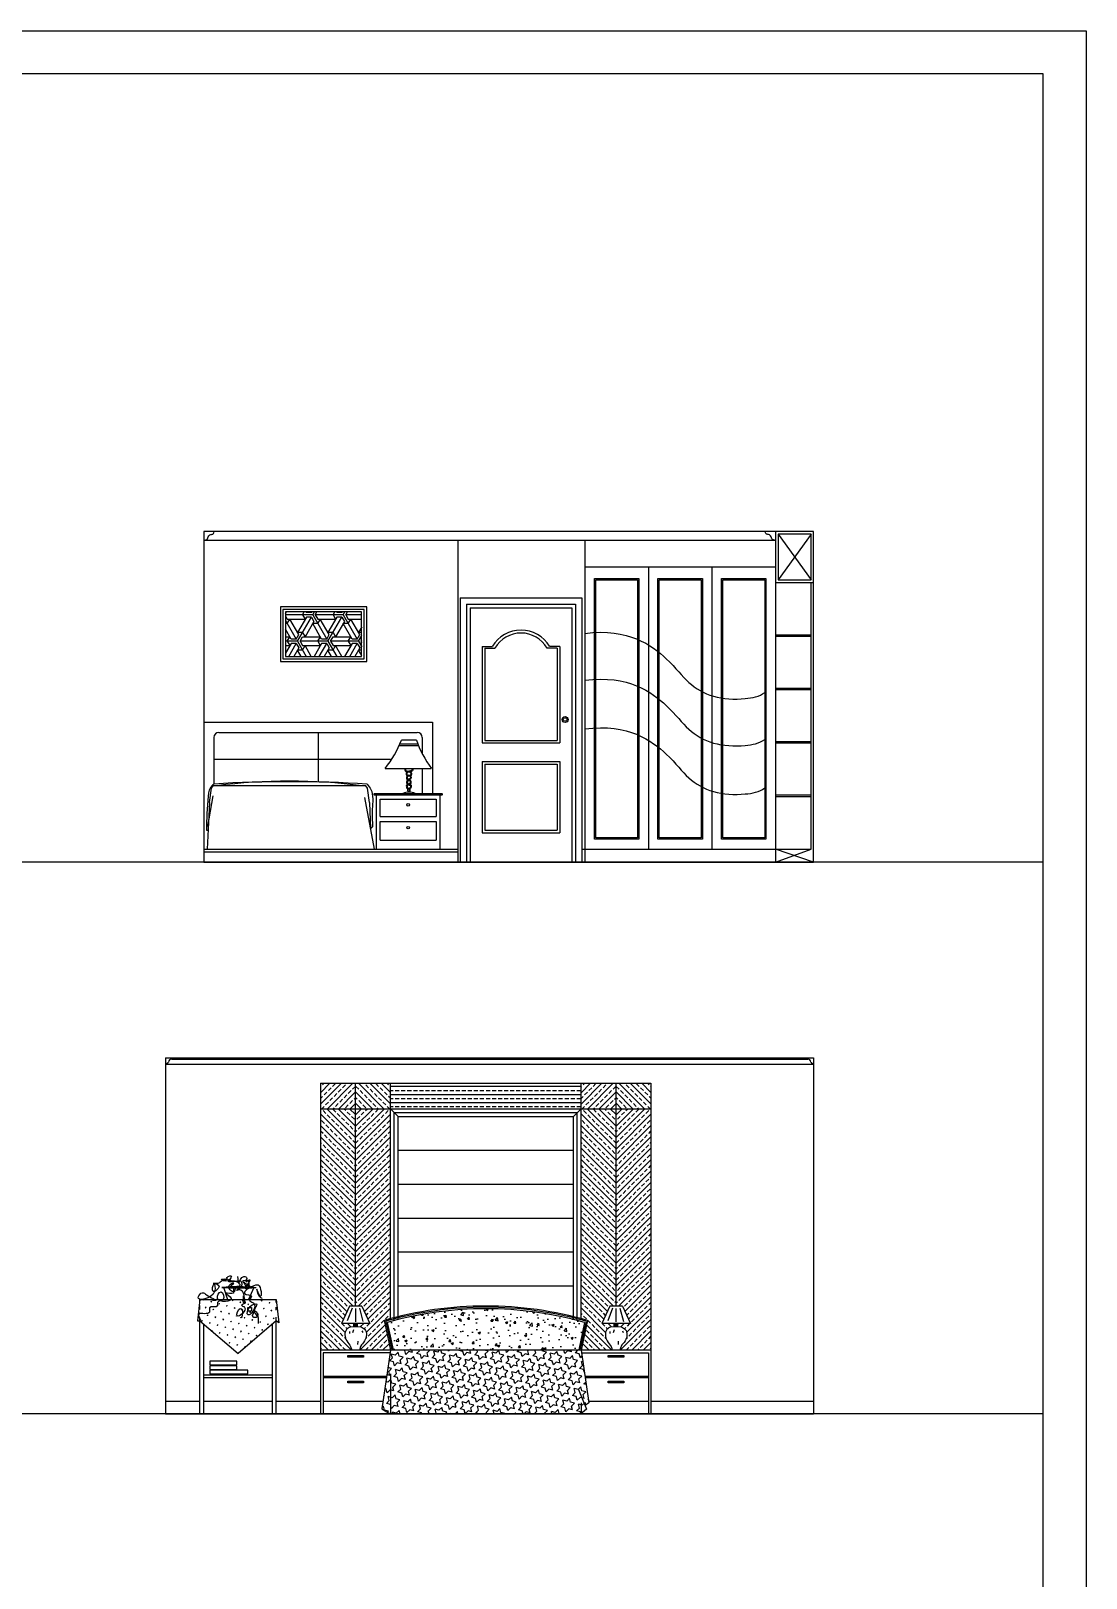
# Model space of a CAD drawing. Header units: inches. Extents: x 8.9 to 51.4, y 11.8 to 36.6.
# Drawn here: x 43.11 to 51.42, y 24.45 to 36.63 of the extents above; entities that cross this region are included whole.
import ezdxf

# ---------------------------------------------------------------- set-up
doc = ezdxf.new("R2010")
doc.units = ezdxf.units.IN
doc.header["$MEASUREMENT"] = 0
for name, color, linetype in [('02', 2, 'Continuous'), ('1', 1, 'Continuous'), ('4', 4, 'Continuous'), ('8', 8, 'Continuous'), ('kadrbm', 4, 'Continuous')]:
    doc.layers.add(name, color=color, linetype=linetype)
pattern_1 = [(135, (46.58017, -31.81134), (0.04490128, 0.04490128), []), (135, (46.53527, -31.81134), (0.04490128, 0.04490128), [0.03175, -0.015875])]
pattern_2 = [(45, (44.75873, -31.81134), (-0.04490128, 0.04490128), []), (45, (44.80363, -31.81134), (-0.04490128, 0.04490128), [0.03175, -0.015875])]
pattern_3 = [(135, (48.63017, -31.81134), (0.04490128, 0.04490128), []), (135, (48.58527, -31.81134), (0.04490128, 0.04490128), [0.03175, -0.015875])]
pattern_4 = [(45, (46.80873, -31.81134), (-0.04490128, 0.04490128), []), (45, (46.85363, -31.81134), (-0.04490128, 0.04490128), [0.03175, -0.015875])]

# ---------------------------------------------------------------- blocks, each defined once
blk = doc.blocks.new('kadrbm')
at = {"layer": 'kadrbm', "color": 4}
blk.add_lwpolyline([(0, 0), (0, 24.797), (21, 24.797), (21, 0), (0, 0)], close=True, dxfattribs=at)
blk.add_lwpolyline([(20.663, 0.326), (20.663, 24.46), (0.337, 24.46), (0.337, 0.326), (20.663, 0.326)], dxfattribs=at)

msp = doc.modelspace()

# ---------------------------------------------------------------- hatches: boundary and pattern name
at = {"layer": '1'}
h = msp.add_hatch(dxfattribs=at)
h.set_pattern_fill('SWAMP', color=256, scale=0.0025, angle=45, style=0)
h.set_pattern_definition([(45, (42.3783, 2.151787), (-0.01643493, 0.06133621), [0.0079375, -0.0555625]), (135, (42.381108, 2.154593), (-0.06133621, 0.01643493), [0.00396875, -0.1060165]), (135, (42.38181, 2.155295), (-0.06133621, 0.01643493), [0.003175, -0.10681025]), (135, (42.380406, 2.15389), (-0.06133621, 0.01643493), [0.003175, -0.10681025]), (105, (42.38251, 2.155996), (-0.06133618, 0.01643504), [0.00254, -0.06096]), (165, (42.379705, 2.15319), (-0.04490125, -0.04490117), [0.00254, -0.06096])])
h.paths.add_polyline_path([(44.444, 26.647), (44.426, 26.478), (44.444, 26.478), (44.744, 26.22), (45.044, 26.478), (45.066, 26.463), (45.044, 26.647)])
at = {"layer": '8'}
h = msp.add_hatch(dxfattribs=at)
h.set_pattern_fill('ESCHER', color=256, scale=0.2, style=0, double=1)
h.set_pattern_definition([(60, (56.01158, 38.47629), (-0.24, -5e-11), [0.22, -0.02]), (180, (56.01158, 38.47629), (0.12, -0.207846), [0.22, -0.02]), (300, (56.01158, 38.47629), (0.24, -5e-11), [0.22, -0.02]), (60, (56.03158, 38.47629), (-0.24, -5e-11), [0.04, -0.2]), (300, (56.03158, 38.47629), (0.24, -5e-11), [0.04, -0.2]), (60, (56.00158, 38.4936), (-0.24, -5e-11), [0.04, -0.2]), (180, (56.00158, 38.4936), (0.12, -0.207846), [0.04, -0.2]), (300, (56.00158, 38.45897), (0.24, -5e-11), [0.04, -0.2]), (180, (56.00158, 38.45897), (0.12, -0.207846), [0.04, -0.2]), (60, (55.93158, 38.47629), (-0.24, -5e-11), [0.04, -0.2]), (300, (55.93158, 38.47629), (0.24, -5e-11), [0.04, -0.2]), (60, (56.05158, 38.407), (-0.24, -5e-11), [0.04, -0.2]), (180, (56.05158, 38.407), (0.12, -0.207846), [0.04, -0.2]), (300, (56.05158, 38.54557), (0.24, -5e-11), [0.04, -0.2]), (180, (56.05158, 38.54557), (0.12, -0.207846), [0.04, -0.2]), (0, (56.05158, 38.51093), (-0.12, 0.207846), [0.14, -0.1]), (0, (56.05158, 38.44165), (-0.12, 0.207846), [0.14, -0.1]), (120, (56.02158, 38.52825), (-0.24, 5e-11), [0.14, -0.1]), (120, (55.96158, 38.4936), (-0.24, 5e-11), [0.14, -0.1]), (240, (55.96158, 38.45897), (0.12, -0.207846), [0.14, -0.1]), (240, (56.02158, 38.42433), (0.12, -0.207846), [0.14, -0.1])])
h.paths.add_polyline_path([(45.717, 31.706), (45.717, 32.056), (45.117, 32.056), (45.117, 31.706)])
h = msp.add_hatch(dxfattribs=at)
h.set_pattern_fill('ANSI33', color=256, scale=0.01, style=0)
h.set_pattern_definition(pattern_2)
h.paths.add_polyline_path([(45.394, 28.147), (45.669, 28.147), (45.669, 28.347), (45.394, 28.347)])
h = msp.add_hatch(dxfattribs=at)
h.set_pattern_fill('ANSI33', color=256, scale=0.01, style=0)
h.set_pattern_definition(pattern_1)
h.paths.add_polyline_path([(45.944, 28.147), (45.669, 28.147), (45.669, 28.347), (45.944, 28.347)])
h = msp.add_hatch(dxfattribs=at)
h.set_pattern_fill('ANSI33', color=256, scale=0.01, angle=315, style=0)
h.set_pattern_definition([(0, (44.75873, -31.81134), (2e-17, 0.0635), []), (0, (44.79048, -31.84309), (2e-17, 0.0635), [0.03175, -0.015875])])
h.paths.add_polyline_path([(45.944, 28.347), (45.944, 28.147), (47.444, 28.147), (47.444, 28.347)])
h = msp.add_hatch(dxfattribs=at)
h.set_pattern_fill('ANSI33', color=256, scale=0.01, style=0)
h.set_pattern_definition(pattern_4)
h.paths.add_polyline_path([(47.444, 28.147), (47.719, 28.147), (47.719, 28.347), (47.444, 28.347)])
h = msp.add_hatch(dxfattribs=at)
h.set_pattern_fill('ANSI33', color=256, scale=0.01, style=0)
h.set_pattern_definition(pattern_3)
h.paths.add_polyline_path([(47.994, 28.147), (47.719, 28.147), (47.719, 28.347), (47.994, 28.347)])
h = msp.add_hatch(dxfattribs=at)
h.set_pattern_fill('ANSI33', color=256, scale=0.01, style=0)
h.set_pattern_definition(pattern_1)
h.paths.add_polyline_path([(45.669, 27.394), (45.394, 27.394), (45.394, 28.01), (45.669, 28.01)])
h.paths.add_polyline_path([(45.669, 28.147), (45.669, 28.01), (45.394, 28.01), (45.394, 28.147)])
edge = h.paths.add_edge_path()
edge.add_line((45.394, 27.394), (45.669, 27.394))
edge.add_line((45.669, 27.394), (45.669, 26.593))
edge.add_line((45.669, 26.593), (45.62, 26.593))
edge.add_line((45.62, 26.593), (45.557, 26.457))
edge.add_line((45.557, 26.457), (45.655, 26.457))
edge.add_line((45.655, 26.457), (45.655, 26.43))
edge.add_line((45.655, 26.43), (45.627, 26.43))
edge.add_spline(control_points=[(45.627, 26.43), (45.616, 26.424), (45.602, 26.417), (45.594, 26.406), (45.593, 26.403)], knot_values=[0, 0, 0, 0, 35.519472, 43.25589, 43.25589, 43.25589, 43.25589], degree=3, periodic=0)
edge.add_line((45.593, 26.403), (45.394, 26.403))
edge.add_line((45.394, 26.403), (45.394, 26.487))
edge.add_line((45.394, 26.487), (45.394, 27.394))
edge = h.paths.add_edge_path()
edge.add_spline(control_points=[(45.593, 26.403), (45.58, 26.381), (45.588, 26.322), (45.63, 26.286), (45.636, 26.257), (45.638, 26.247)], knot_values=[43.25589, 43.25589, 43.25589, 43.25589, 124.579812, 178.019564, 208.716769, 208.716769, 208.716769, 208.716769], degree=3, periodic=0)
edge.add_line((45.638, 26.247), (45.394, 26.247))
edge.add_line((45.394, 26.247), (45.394, 26.403))
edge.add_line((45.394, 26.403), (45.593, 26.403))
h = msp.add_hatch(dxfattribs=at)
h.set_pattern_fill('ANSI33', color=256, scale=0.01, style=0)
h.set_pattern_definition(pattern_2)
h.paths.add_polyline_path([(45.944, 28.147), (45.669, 28.147), (45.669, 27.394), (45.944, 27.394)])
edge = h.paths.add_edge_path()
edge.add_line((45.669, 26.593), (45.719, 26.593))
edge.add_line((45.719, 26.593), (45.782, 26.457))
edge.add_line((45.782, 26.457), (45.684, 26.457))
edge.add_line((45.684, 26.457), (45.684, 26.43))
edge.add_line((45.684, 26.43), (45.712, 26.43))
edge.add_spline(control_points=[(45.712, 26.43), (45.723, 26.424), (45.762, 26.404), (45.753, 26.324), (45.708, 26.286), (45.703, 26.257), (45.701, 26.247)], knot_values=[0, 0, 0, 0, 35.519472, 124.579812, 178.019564, 208.716769, 208.716769, 208.716769, 208.716769], degree=3, periodic=0)
edge.add_line((45.701, 26.247), (45.944, 26.247))
edge.add_line((45.944, 26.247), (45.894, 26.482))
edge.add_arc((46.694, 23.691), 2.903, 104.9728, 106.0031, ccw=False)
edge.add_line((45.944, 26.496), (45.944, 27.394))
edge.add_line((45.944, 27.394), (45.669, 27.394))
edge.add_line((45.669, 27.394), (45.669, 26.593))
h = msp.add_hatch(dxfattribs=at)
h.set_pattern_fill('ANSI33', color=256, scale=0.01, style=0)
h.set_pattern_definition(pattern_3)
h.paths.add_polyline_path([(47.444, 28.147), (47.719, 28.147), (47.719, 27.394), (47.444, 27.394)])
edge = h.paths.add_edge_path()
edge.add_line((47.719, 26.593), (47.67, 26.593))
edge.add_line((47.67, 26.593), (47.607, 26.457))
edge.add_line((47.607, 26.457), (47.705, 26.457))
edge.add_line((47.705, 26.457), (47.705, 26.43))
edge.add_line((47.705, 26.43), (47.677, 26.43))
edge.add_spline(control_points=[(47.677, 26.43), (47.666, 26.424), (47.627, 26.404), (47.636, 26.324), (47.68, 26.286), (47.686, 26.257), (47.688, 26.247)], knot_values=[0, 0, 0, 0, 35.519472, 124.579812, 178.019564, 208.716769, 208.716769, 208.716769, 208.716769], degree=3, periodic=0)
edge.add_line((47.688, 26.247), (47.444, 26.247))
edge.add_line((47.444, 26.247), (47.495, 26.482))
edge.add_arc((46.694, 23.691), 2.903, 433.9969, 435.0272)
edge.add_line((47.444, 26.496), (47.444, 27.394))
edge.add_line((47.444, 27.394), (47.719, 27.394))
edge.add_line((47.719, 27.394), (47.719, 26.593))
h = msp.add_hatch(dxfattribs=at)
h.set_pattern_fill('ANSI33', color=256, scale=0.01, style=0)
h.set_pattern_definition(pattern_4)
h.paths.add_polyline_path([(47.719, 27.394), (47.994, 27.394), (47.994, 28.01), (47.719, 28.01)])
h.paths.add_polyline_path([(47.719, 28.147), (47.719, 28.01), (47.994, 28.01), (47.994, 28.147)])
edge = h.paths.add_edge_path()
edge.add_line((47.994, 27.394), (47.719, 27.394))
edge.add_line((47.719, 27.394), (47.719, 26.593))
edge.add_line((47.719, 26.593), (47.769, 26.593))
edge.add_line((47.769, 26.593), (47.832, 26.457))
edge.add_line((47.832, 26.457), (47.734, 26.457))
edge.add_line((47.734, 26.457), (47.734, 26.43))
edge.add_line((47.734, 26.43), (47.762, 26.43))
edge.add_spline(control_points=[(47.762, 26.43), (47.773, 26.424), (47.787, 26.417), (47.795, 26.406), (47.796, 26.403)], knot_values=[0, 0, 0, 0, 35.519472, 43.25589, 43.25589, 43.25589, 43.25589], degree=3, periodic=0)
edge.add_line((47.796, 26.403), (47.994, 26.403))
edge.add_line((47.994, 26.403), (47.994, 26.487))
edge.add_line((47.994, 26.487), (47.994, 27.394))
edge = h.paths.add_edge_path()
edge.add_spline(control_points=[(47.796, 26.403), (47.809, 26.381), (47.801, 26.322), (47.758, 26.286), (47.753, 26.257), (47.751, 26.247)], knot_values=[43.25589, 43.25589, 43.25589, 43.25589, 124.579812, 178.019564, 208.716769, 208.716769, 208.716769, 208.716769], degree=3, periodic=0)
edge.add_line((47.751, 26.247), (47.994, 26.247))
edge.add_line((47.994, 26.247), (47.994, 26.403))
edge.add_line((47.994, 26.403), (47.796, 26.403))
h = msp.add_hatch(dxfattribs=at)
h.set_pattern_fill('AR-CONC', color=256, scale=0.001, style=0)
h.set_pattern_definition([(50, (44.75873, -31.81134), (0.18218467, -0.0159391), [0.01905, -0.20955]), (355, (44.75873, -31.81134), (-0.0352428, 0.19105664), [0.01524, -0.16764]), (100.451, (44.77391, -31.81267), (0.1469425, 0.1751167), [0.01619, -0.17809]), (46.1842, (44.75873, -31.76054), (0.271079, -0.0420423), [0.028575, -0.314325]), (96.6356, (44.78132, -31.76404), (0.2374042, 0.2474256), [0.024285, -0.267135]), (351.184, (44.75873, -31.76054), (0.2374046, 0.2474251), [0.02286, -0.25146]), (21, (44.78413, -31.77324), (0.15161488, -0.1022655), [0.01905, -0.20955]), (326, (44.78413, -31.77324), (0.061802, 0.18418797), [0.01524, -0.16764]), (71.4514, (44.79676, -31.78176), (0.2134165, 0.08192286), [0.01619, -0.17809]), (37.5, (44.75873, -31.81134), (0.0030886, 0.08455504), [0, -0.165608, 0, -0.17018, 0, -0.168275]), (7.5, (44.75873, -31.81134), (0.06681966, 0.10018057), [0, -0.097028, 0, -0.161798, 0, -0.064135]), (327.5, (44.702085, -31.81134), (0.135590595, -0.005728744), [0, -0.0635, 0, -0.19812, 0, -0.26289]), (317.5, (44.67669, -31.81134), (0.14812918, 0.0254265), [0, -0.08255, 0, -0.131572, 0, -0.18669])])
h.paths.add_polyline_path([(47.444, 26.247), (47.495, 26.482, 0.007166), (47.414, 26.503), (47.414, 26.493, 0.002698), (47.384, 26.5), (47.384, 26.489, 0.12964), (45.918, 26.466), (45.931, 26.403), (45.911, 26.403), (45.944, 26.247)])
h = msp.add_hatch(dxfattribs=at)
h.set_pattern_fill('STARS', color=256, scale=0.01, angle=45, style=0)
h.set_pattern_definition([(45, (42.3783, 2.151787), (-0.03888564, 0.03888564), [0.03175, -0.03175]), (105, (42.3783, 2.151787), (-0.05311877, -0.01423313), [0.03175, -0.03175]), (165, (42.370084, 2.182455), (-0.01423313, -0.05311877), [0.03175, -0.03175])])
h.paths.add_polyline_path([(45.944, 26.247), (45.875, 25.786), (45.938, 25.747), (47.443, 25.747), (47.486, 25.784), (47.475, 25.812), (47.504, 25.834), (47.444, 26.247)])

# ---------------------------------------------------------------- linework, layer by layer
at = {"layer": '02'}
for p, q in [((44.474, 32.688), (44.474, 30.088)), ((49.274, 32.688), (44.474, 32.688)), ((48.994, 32.667), (48.994, 32.308)), ((49.254, 32.668), (48.995, 32.308)), ((49.254, 32.668), (48.995, 32.668)), ((48.995, 32.667), (49.254, 32.308)), ((49.254, 32.308), (49.254, 32.667)), ((49.274, 30.088), (49.274, 32.688)), ((48.974, 32.288), (49.274, 32.288)), ((48.995, 32.308), (49.254, 32.308)), ((49.254, 30.188), (49.254, 32.288)), ((46.666, 31.785), (46.746, 31.785)), ((47.276, 31.785), (47.196, 31.785)), ((49.254, 31.874), (48.974, 31.874)), ((49.254, 31.862), (48.974, 31.862)), ((46.686, 31.771), (46.766, 31.771)), ((47.256, 31.771), (47.176, 31.771)), ((49.254, 31.454), (48.974, 31.454)), ((49.254, 31.442), (48.974, 31.442)), ((45.374, 31.108), (45.374, 30.719)), ((46.148, 31.047), (46.03, 31.047)), ((46.164, 31.003), (46.012, 31.003)), ((46.159, 31.016), (46.018, 31.016)), ((49.254, 31.034), (48.974, 31.034)), ((49.254, 31.022), (48.974, 31.022)), ((44.554, 30.897), (45.944, 30.897)), ((45.902, 30.825), (46.265, 30.825)), ((46.091, 30.797), (46.074, 30.797)), ((46.104, 30.797), (46.102, 30.797)), ((44.547, 30.61), (44.504, 30.368)), ((45.74, 30.596), (45.816, 30.188)), ((45.863, 30.445), (45.863, 30.582)), ((45.863, 30.582), (46.303, 30.582)), ((46.303, 30.582), (46.303, 30.445)), ((49.254, 30.614), (48.974, 30.614)), ((49.254, 30.602), (48.974, 30.602)), ((45.863, 30.445), (46.303, 30.445)), ((45.863, 30.407), (46.303, 30.407)), ((45.863, 30.261), (45.863, 30.407)), ((46.303, 30.407), (46.303, 30.261)), ((45.863, 30.261), (46.303, 30.261)), ((44.474, 30.088), (49.274, 30.088)), ((49.274, 30.088), (48.974, 30.188)), ((48.974, 30.088), (49.254, 30.188)), ((44.174, 28.547), (49.274, 28.547)), ((44.174, 28.547), (44.174, 25.747)), ((44.174, 28.497), (49.274, 28.497)), ((44.183, 28.497), (44.183, 28.504)), ((44.224, 28.538), (44.224, 28.547)), ((44.224, 28.538), (49.228, 28.538)), ((49.224, 28.538), (49.224, 28.547)), ((49.266, 28.497), (49.266, 28.504)), ((49.274, 28.547), (49.274, 25.747)), ((45.394, 28.347), (47.994, 28.347)), ((45.669, 26.593), (45.669, 28.347)), ((45.944, 26.487), (45.944, 28.347)), ((47.444, 26.487), (47.444, 28.347)), ((47.719, 26.593), (47.719, 28.347)), ((45.394, 28.147), (47.994, 28.147)), ((46.004, 28.087), (45.944, 28.147)), ((47.384, 28.087), (47.444, 28.147)), ((45.974, 28.117), (47.414, 28.117)), ((45.974, 26.487), (45.974, 28.117)), ((46.004, 28.087), (47.384, 28.087)), ((46.004, 26.487), (46.004, 28.087)), ((47.384, 26.487), (47.384, 28.087)), ((47.414, 26.487), (47.414, 28.117)), ((46.004, 27.82), (47.384, 27.82)), ((46.004, 27.554), (47.384, 27.554)), ((46.004, 27.287), (47.384, 27.287)), ((46.004, 27.02), (47.384, 27.02)), ((44.63, 26.742), (44.661, 26.647)), ((44.869, 26.741), (44.827, 26.646)), ((46.004, 26.754), (47.384, 26.754)), ((44.82, 26.553), (44.82, 26.583)), ((44.82, 26.583), (44.85, 26.583)), ((44.85, 26.553), (44.82, 26.553)), ((44.85, 26.583), (44.85, 26.553)), ((45.642, 26.577), (45.604, 26.477)), ((45.668, 26.574), (45.668, 26.47)), ((45.7, 26.577), (45.727, 26.474)), ((47.692, 26.577), (47.654, 26.477)), ((47.718, 26.574), (47.718, 26.47)), ((47.75, 26.577), (47.777, 26.474)), ((45.684, 26.452), (45.655, 26.452)), ((45.684, 26.447), (45.655, 26.447)), ((45.684, 26.439), (45.655, 26.439)), ((45.684, 26.434), (45.655, 26.434)), ((47.734, 26.452), (47.705, 26.452)), ((47.734, 26.447), (47.705, 26.447)), ((47.734, 26.439), (47.705, 26.439)), ((47.734, 26.434), (47.705, 26.434)), ((45.62, 26.394), (45.62, 26.378)), ((45.654, 26.406), (45.646, 26.384)), ((45.686, 26.317), (45.685, 26.291)), ((45.719, 26.399), (45.725, 26.387)), ((47.67, 26.394), (47.67, 26.378)), ((47.704, 26.406), (47.696, 26.384)), ((47.736, 26.317), (47.735, 26.291)), ((47.769, 26.399), (47.775, 26.387)), ((44.174, 25.747), (49.274, 25.747))]:
    msp.add_line(p, q, dxfattribs=at)
for points in [[(47.559, 32.308), (47.889, 32.308), (47.889, 30.278), (47.559, 30.278)], [(48.059, 32.308), (48.389, 32.308), (48.389, 30.278), (48.059, 30.278)], [(48.559, 32.308), (48.889, 32.308), (48.889, 30.278), (48.559, 30.278)]]:
    msp.add_lwpolyline(points, close=True, dxfattribs=at)
for centre, radius in [((47.318, 31.209), 0.0139), ((46.083, 30.538), 0.0101), ((46.083, 30.358), 0.0101)]:
    msp.add_circle(centre, radius, dxfattribs=at)
for centre, radius, start, end in [((48.995, 32.667), 0.0005, 90, 180), ((49.254, 32.667), 0.0005, 0, 90), ((48.995, 32.308), 0.0005, 180, 270), ((49.254, 32.308), 0.0005, 270, 0), ((46.971, 31.65), 0.263, 31.0475, 148.9525), ((46.971, 31.654), 0.236, 29.5962, 150.4038), ((45.253, 31.349), 0.834, 321.0569, 338.7942), ((46.905, 31.306), 0.8, 198.8472, 216.9593), ((45.148, 26.271), 4.454, 82.6041, 97.3747), ((46.09, 30.521), 0.117, 65.7073, 114.2927), ((44.184, 28.515), 0.0111, 261.2192, 357.4862), ((44.223, 28.51), 0.0275, 86.1064, 171.4812), ((49.226, 28.51), 0.0275, 8.5188, 93.8936), ((49.265, 28.515), 0.0111, 182.5138, 278.7808), ((44.745, 25.352), 1.394, 84.1988, 95.2864), ((44.773, 31.627), 4.889, 268.1638, 271.3214), ((46.694, 23.691), 2.903, 73.9969, 106.0031)]:
    msp.add_arc(centre, radius, start, end, dxfattribs=at)
for points, knots in [([(46.062, 30.825), (46.059, 30.823), (46.055, 30.817), (46.059, 30.798), (46.083, 30.801), (46.11, 30.791), (46.1, 30.766), (46.086, 30.773), (46.075, 30.767), (46.068, 30.756), (46.069, 30.74), (46.083, 30.736), (46.097, 30.729), (46.104, 30.713), (46.094, 30.701), (46.088, 30.7), (46.088, 30.7)], [114.621033, 114.621033, 114.621033, 114.621033, 124.12004, 135.44211, 162.810921, 185.967208, 203.984139, 211.098678, 225.556746, 236.765717, 249.050556, 267.657282, 275.909022, 294.238731, 311.372704, 312.363402, 312.363402, 312.363402, 312.363402]), ([(46.071, 30.823), (46.071, 30.823), (46.071, 30.823), (46.07, 30.823), (46.07, 30.823), (46.069, 30.823), (46.068, 30.822), (46.068, 30.822), (46.068, 30.822), (46.067, 30.822), (46.066, 30.821), (46.065, 30.82), (46.064, 30.82), (46.063, 30.818), (46.062, 30.818), (46.062, 30.816), (46.062, 30.816), (46.061, 30.816), (46.061, 30.815), (46.061, 30.815), (46.061, 30.815), (46.061, 30.814), (46.061, 30.813), (46.061, 30.812), (46.061, 30.811), (46.062, 30.81), (46.062, 30.81), (46.062, 30.809), (46.062, 30.809), (46.063, 30.808), (46.063, 30.808), (46.063, 30.808), (46.063, 30.807), (46.064, 30.807), (46.064, 30.807), (46.065, 30.806), (46.066, 30.806), (46.067, 30.806), (46.068, 30.805), (46.069, 30.805), (46.07, 30.805), (46.072, 30.805), (46.074, 30.804), (46.078, 30.804), (46.08, 30.804), (46.083, 30.804), (46.084, 30.804), (46.088, 30.803), (46.09, 30.803), (46.094, 30.801), (46.096, 30.801), (46.1, 30.799), (46.101, 30.798), (46.104, 30.796), (46.105, 30.795), (46.107, 30.792), (46.107, 30.791), (46.108, 30.789), (46.109, 30.788), (46.109, 30.786), (46.109, 30.785), (46.109, 30.784), (46.109, 30.783), (46.109, 30.781), (46.109, 30.78), (46.108, 30.776), (46.108, 30.775), (46.107, 30.772), (46.106, 30.771), (46.105, 30.769), (46.104, 30.768), (46.102, 30.767), (46.102, 30.766), (46.1, 30.765), (46.099, 30.765), (46.098, 30.764), (46.097, 30.764), (46.097, 30.764), (46.096, 30.764), (46.096, 30.764), (46.095, 30.764), (46.095, 30.764), (46.094, 30.764), (46.093, 30.764), (46.092, 30.765), (46.091, 30.765), (46.09, 30.765), (46.089, 30.766), (46.089, 30.766), (46.088, 30.766), (46.088, 30.766), (46.088, 30.766), (46.087, 30.766), (46.087, 30.766), (46.087, 30.766), (46.086, 30.766), (46.086, 30.766), (46.085, 30.766), (46.084, 30.766), (46.082, 30.765), (46.082, 30.765), (46.08, 30.763), (46.079, 30.763), (46.078, 30.762), (46.077, 30.761), (46.076, 30.759), (46.075, 30.758), (46.075, 30.756), (46.074, 30.755), (46.074, 30.754), (46.074, 30.753), (46.074, 30.751), (46.074, 30.75), (46.074, 30.749), (46.074, 30.748), (46.075, 30.747), (46.075, 30.747), (46.075, 30.746), (46.075, 30.746), (46.075, 30.746), (46.075, 30.746), (46.075, 30.745), (46.076, 30.745), (46.076, 30.745), (46.077, 30.744), (46.078, 30.743), (46.079, 30.743), (46.081, 30.742), (46.082, 30.742), (46.084, 30.741), (46.085, 30.74), (46.088, 30.739), (46.09, 30.738), (46.092, 30.737), (46.094, 30.736), (46.096, 30.735), (46.096, 30.734), (46.097, 30.733), (46.098, 30.733), (46.099, 30.731), (46.1, 30.73), (46.102, 30.727), (46.103, 30.725), (46.105, 30.721), (46.105, 30.719), (46.105, 30.715), (46.105, 30.714), (46.105, 30.712), (46.105, 30.711), (46.104, 30.71), (46.104, 30.709), (46.104, 30.707), (46.103, 30.706), (46.101, 30.703), (46.1, 30.702), (46.098, 30.7), (46.098, 30.699), (46.098, 30.699)], [106.203848, 106.203848, 106.203848, 106.203848, 106.309256, 106.309256, 108.837155, 108.837155, 110.114808, 110.114808, 111.39246, 111.39246, 113.947764, 113.947764, 117.924196, 117.924196, 121.900628, 121.900628, 123.560073, 123.560073, 124.805541, 124.805541, 126.051008, 126.051008, 128.541944, 128.541944, 131.032879, 131.032879, 133.545529, 133.545529, 135.024013, 135.024013, 136.681273, 136.681273, 138.338533, 138.338533, 141.222082, 141.222082, 144.105631, 144.105631, 146.989181, 146.989181, 149.87273, 149.87273, 154.962378, 154.962378, 160.052026, 160.052026, 162.656157, 162.656157, 167.864421, 167.864421, 173.072684, 173.072684, 176.663539, 176.663539, 180.254394, 180.254394, 183.17065, 183.17065, 185.370032, 185.370032, 186.75678, 186.75678, 188.143528, 188.143528, 191.28169, 191.28169, 194.419851, 194.419851, 197.058611, 197.058611, 199.221261, 199.221261, 200.991937, 200.991937, 202.762613, 202.762613, 203.540829, 203.540829, 204.003289, 204.003289, 204.46575, 204.46575, 205.390671, 205.390671, 207.119714, 207.119714, 208.848757, 208.848757, 210.5778, 210.5778, 211.090501, 211.090501, 212.115902, 212.115902, 213.141304, 213.141304, 215.192108, 215.192108, 218.693253, 218.693253, 222.194399, 222.194399, 225.695545, 225.695545, 229.19669, 229.19669, 234.560184, 234.560184, 237.335007, 237.335007, 240.109831, 240.109831, 243.733724, 243.733724, 247.357617, 247.357617, 248.719926, 248.719926, 249.671664, 249.671664, 250.623402, 250.623402, 252.526878, 252.526878, 255.664742, 255.664742, 258.802606, 258.802606, 261.94047, 261.94047, 266.130687, 266.130687, 270.320903, 270.320903, 274.511119, 274.511119, 276.064104, 276.064104, 277.617089, 277.617089, 280.723059, 280.723059, 285.922804, 285.922804, 291.122548, 291.122548, 293.669866, 293.669866, 295.183731, 295.183731, 296.697597, 296.697597, 299.725328, 299.725328, 303.929283, 303.929283, 305.254655, 305.254655, 305.254655, 305.254655]), ([(46.107, 30.822), (46.107, 30.822), (46.107, 30.822), (46.108, 30.822), (46.108, 30.822), (46.109, 30.822), (46.11, 30.821), (46.111, 30.82), (46.112, 30.82), (46.113, 30.818), (46.113, 30.818), (46.114, 30.816), (46.114, 30.816), (46.114, 30.816), (46.114, 30.815), (46.114, 30.815), (46.114, 30.815), (46.114, 30.814), (46.114, 30.813), (46.114, 30.812), (46.114, 30.811), (46.114, 30.81), (46.114, 30.81), (46.113, 30.809), (46.113, 30.809), (46.113, 30.808), (46.113, 30.808), (46.112, 30.808), (46.112, 30.807), (46.112, 30.807), (46.111, 30.807), (46.111, 30.806), (46.11, 30.806), (46.109, 30.806), (46.108, 30.805), (46.107, 30.805), (46.106, 30.805), (46.103, 30.805), (46.101, 30.804), (46.098, 30.804), (46.096, 30.804), (46.092, 30.804), (46.091, 30.804), (46.089, 30.803), (46.089, 30.803), (46.088, 30.803)], [109.595734, 109.595734, 109.595734, 109.595734, 110.114808, 110.114808, 111.39246, 111.39246, 113.947765, 113.947765, 117.924196, 117.924196, 121.900628, 121.900628, 123.560075, 123.560075, 124.805542, 124.805542, 126.05101, 126.05101, 128.541946, 128.541946, 131.032881, 131.032881, 133.545527, 133.545527, 135.024012, 135.024012, 136.681272, 136.681272, 138.338532, 138.338532, 141.222081, 141.222081, 144.10563, 144.10563, 146.989179, 146.989179, 149.872728, 149.872728, 154.962376, 154.962376, 160.052023, 160.052023, 162.656156, 162.656156, 164.564552, 164.564552, 164.564552, 164.564552]), ([(46.114, 30.825), (46.116, 30.823), (46.121, 30.817), (46.118, 30.801), (46.107, 30.8), (46.099, 30.799)], [120.742501, 120.742501, 120.742501, 120.742501, 130.241288, 141.563358, 161.821253, 161.821253, 161.821253, 161.821253]), ([(46.074, 30.798), (46.074, 30.797), (46.074, 30.797), (46.072, 30.796), (46.071, 30.795), (46.069, 30.792), (46.068, 30.791), (46.067, 30.789), (46.067, 30.788), (46.067, 30.786), (46.067, 30.785), (46.067, 30.784), (46.067, 30.783), (46.067, 30.781), (46.067, 30.78), (46.068, 30.776), (46.068, 30.775), (46.069, 30.772), (46.07, 30.771), (46.071, 30.769), (46.072, 30.768), (46.073, 30.767), (46.074, 30.766), (46.076, 30.765), (46.076, 30.765), (46.078, 30.764), (46.078, 30.764), (46.079, 30.764), (46.079, 30.764), (46.08, 30.764), (46.08, 30.764), (46.081, 30.764), (46.082, 30.764), (46.083, 30.764), (46.084, 30.765), (46.085, 30.765), (46.086, 30.765), (46.087, 30.766), (46.087, 30.766), (46.088, 30.766), (46.088, 30.766), (46.088, 30.766), (46.088, 30.766), (46.089, 30.766), (46.089, 30.766), (46.089, 30.766), (46.09, 30.766), (46.091, 30.766), (46.092, 30.766), (46.093, 30.765), (46.094, 30.765), (46.096, 30.763), (46.096, 30.763), (46.098, 30.762), (46.098, 30.761), (46.1, 30.759), (46.1, 30.758), (46.101, 30.756), (46.101, 30.755), (46.102, 30.754), (46.102, 30.753), (46.102, 30.751), (46.102, 30.75), (46.102, 30.749), (46.101, 30.748), (46.101, 30.747), (46.101, 30.747), (46.101, 30.746), (46.101, 30.746), (46.101, 30.746), (46.101, 30.746), (46.1, 30.745), (46.1, 30.745), (46.099, 30.745), (46.099, 30.744), (46.097, 30.743), (46.097, 30.743), (46.095, 30.742), (46.094, 30.742), (46.092, 30.741), (46.09, 30.74), (46.089, 30.739), (46.088, 30.739), (46.088, 30.739)], [175.822221, 175.822221, 175.822221, 175.822221, 176.66354, 176.66354, 180.254395, 180.254395, 183.17065, 183.17065, 185.37003, 185.37003, 186.756777, 186.756777, 188.143524, 188.143524, 191.281685, 191.281685, 194.419846, 194.419846, 197.058607, 197.058607, 199.221257, 199.221257, 200.991934, 200.991934, 202.762611, 202.762611, 203.540826, 203.540826, 204.003283, 204.003283, 204.46574, 204.46574, 205.390653, 205.390653, 207.119692, 207.119692, 208.84873, 208.84873, 210.577769, 210.577769, 211.090488, 211.090488, 212.115926, 212.115926, 213.141364, 213.141364, 215.192241, 215.192241, 218.693412, 218.693412, 222.194582, 222.194582, 225.695753, 225.695753, 229.196924, 229.196924, 234.560419, 234.560419, 237.335343, 237.335343, 240.110267, 240.110267, 243.734087, 243.734087, 247.357908, 247.357908, 248.720479, 248.720479, 249.672178, 249.672178, 250.623878, 250.623878, 252.527277, 252.527277, 255.665235, 255.665235, 258.803192, 258.803192, 261.94115, 261.94115, 266.13093, 266.13093, 267.262592, 267.262592, 267.262592, 267.262592]), ([(46.078, 30.699), (46.078, 30.699), (46.074, 30.698), (46.068, 30.691), (46.068, 30.679), (46.072, 30.666), (46.082, 30.664), (46.093, 30.664), (46.092, 30.651), (46.089, 30.646), (46.088, 30.643)], [322.011843, 322.011843, 322.011843, 322.011843, 323.773144, 333.11464, 346.318969, 360.209539, 366.781568, 377.338024, 387.713462, 395.592473, 395.592473, 395.592473, 395.592473]), ([(46.085, 30.797), (46.078, 30.795), (46.067, 30.788), (46.076, 30.766), (46.089, 30.773), (46.101, 30.767), (46.107, 30.756), (46.107, 30.742), (46.098, 30.738), (46.094, 30.736)], [174.175905, 174.175905, 174.175905, 174.175905, 192.088456, 210.105387, 217.219926, 231.677994, 242.886965, 255.171804, 269.338797, 269.338797, 269.338797, 269.338797]), ([(46.082, 30.736), (46.081, 30.736), (46.081, 30.735), (46.08, 30.735), (46.079, 30.734), (46.078, 30.733), (46.078, 30.733), (46.076, 30.731), (46.076, 30.73), (46.074, 30.727), (46.073, 30.725), (46.071, 30.721), (46.071, 30.719), (46.071, 30.715), (46.071, 30.714), (46.071, 30.712), (46.071, 30.711), (46.071, 30.71), (46.071, 30.709), (46.072, 30.707), (46.073, 30.706), (46.074, 30.703), (46.075, 30.702), (46.078, 30.699), (46.08, 30.698), (46.082, 30.696), (46.083, 30.696), (46.084, 30.695), (46.085, 30.695), (46.086, 30.695), (46.086, 30.695), (46.087, 30.695), (46.087, 30.695), (46.088, 30.695), (46.089, 30.694), (46.091, 30.694), (46.092, 30.694), (46.093, 30.694), (46.094, 30.694), (46.095, 30.694), (46.096, 30.694), (46.097, 30.694), (46.097, 30.694), (46.097, 30.694), (46.097, 30.694), (46.097, 30.694), (46.098, 30.694), (46.098, 30.694), (46.098, 30.693), (46.099, 30.693), (46.099, 30.692), (46.1, 30.691), (46.101, 30.69), (46.101, 30.689), (46.102, 30.688), (46.102, 30.686), (46.102, 30.685), (46.102, 30.684), (46.102, 30.683), (46.102, 30.681), (46.102, 30.681), (46.102, 30.679), (46.102, 30.679), (46.102, 30.678), (46.102, 30.677), (46.101, 30.675), (46.101, 30.674), (46.1, 30.673), (46.1, 30.672), (46.099, 30.671), (46.099, 30.671), (46.099, 30.67), (46.099, 30.67), (46.099, 30.67), (46.099, 30.67), (46.098, 30.67), (46.098, 30.67), (46.098, 30.67), (46.098, 30.67), (46.097, 30.669), (46.096, 30.669), (46.095, 30.669), (46.095, 30.669), (46.093, 30.669), (46.093, 30.669), (46.091, 30.669), (46.09, 30.669), (46.089, 30.668), (46.088, 30.668), (46.088, 30.668)], [273.018356, 273.018356, 273.018356, 273.018356, 274.510489, 274.510489, 276.063181, 276.063181, 277.615873, 277.615873, 280.721257, 280.721257, 285.921053, 285.921053, 291.120849, 291.120849, 293.667498, 293.667498, 295.181592, 295.181592, 296.695687, 296.695687, 299.723875, 299.723875, 303.927971, 303.927971, 308.132068, 308.132068, 309.640977, 309.640977, 311.237915, 311.237915, 311.987526, 311.987526, 312.737138, 312.737138, 314.236361, 314.236361, 316.851827, 316.851827, 319.467293, 319.467293, 322.082759, 322.082759, 323.287723, 323.287723, 324.154038, 324.154038, 325.020352, 325.020352, 326.752981, 326.752981, 330.113971, 330.113971, 333.474961, 333.474961, 336.835951, 336.835951, 340.19694, 340.19694, 343.55793, 343.55793, 345.364232, 345.364232, 347.337463, 347.337463, 349.310694, 349.310694, 352.608363, 352.608363, 355.906032, 355.906032, 358.103707, 358.103707, 359.463684, 359.463684, 360.29394, 360.29394, 361.124196, 361.124196, 363.114013, 363.114013, 365.103831, 365.103831, 367.093648, 367.093648, 369.083465, 369.083465, 371.073282, 371.073282, 372.234378, 372.234378, 372.234378, 372.234378]), ([(46.088, 30.695), (46.087, 30.695), (46.087, 30.694), (46.085, 30.694), (46.084, 30.694), (46.082, 30.694), (46.082, 30.694), (46.08, 30.694), (46.08, 30.694), (46.079, 30.694), (46.079, 30.694), (46.079, 30.694), (46.078, 30.694), (46.078, 30.694), (46.078, 30.694), (46.078, 30.694), (46.078, 30.693), (46.077, 30.693), (46.076, 30.692), (46.075, 30.691), (46.075, 30.69), (46.074, 30.689), (46.074, 30.688), (46.074, 30.686), (46.074, 30.686), (46.073, 30.684), (46.073, 30.683), (46.074, 30.681), (46.074, 30.681), (46.074, 30.68), (46.074, 30.679), (46.074, 30.678), (46.074, 30.677), (46.074, 30.675), (46.075, 30.674), (46.075, 30.673), (46.076, 30.672), (46.076, 30.671), (46.076, 30.671), (46.077, 30.67), (46.077, 30.67), (46.077, 30.67), (46.077, 30.67), (46.077, 30.67), (46.077, 30.67), (46.078, 30.67), (46.078, 30.67), (46.079, 30.669), (46.079, 30.669), (46.08, 30.669), (46.081, 30.669), (46.082, 30.669), (46.083, 30.669), (46.085, 30.669), (46.085, 30.669), (46.087, 30.668), (46.088, 30.668), (46.09, 30.668), (46.09, 30.668), (46.092, 30.667), (46.093, 30.666), (46.094, 30.666), (46.094, 30.665), (46.095, 30.665), (46.095, 30.664), (46.096, 30.664), (46.096, 30.663), (46.096, 30.662), (46.097, 30.661), (46.097, 30.66), (46.097, 30.659), (46.097, 30.658), (46.097, 30.657), (46.097, 30.655), (46.097, 30.654), (46.097, 30.652), (46.097, 30.651), (46.096, 30.65), (46.096, 30.649), (46.096, 30.648), (46.095, 30.647), (46.095, 30.645), (46.094, 30.644), (46.093, 30.642), (46.092, 30.641), (46.091, 30.64)], [312.96731, 312.96731, 312.96731, 312.96731, 314.244048, 314.244048, 316.859404, 316.859404, 319.47476, 319.47476, 322.090115, 322.090115, 323.299435, 323.299435, 324.142567, 324.142567, 324.9857, 324.9857, 326.671964, 326.671964, 330.016991, 330.016991, 333.362018, 333.362018, 336.707046, 336.707046, 340.052073, 340.052073, 343.3971, 343.3971, 345.302768, 345.302768, 347.338494, 347.338494, 349.37422, 349.37422, 352.659805, 352.659805, 355.945391, 355.945391, 358.137644, 358.137644, 359.430974, 359.430974, 360.240761, 360.240761, 361.050549, 361.050549, 363.024365, 363.024365, 364.998182, 364.998182, 366.971998, 366.971998, 368.945815, 368.945815, 370.919631, 370.919631, 372.893448, 372.893448, 374.867264, 374.867264, 376.139596, 376.139596, 376.954778, 376.954778, 377.716982, 377.716982, 378.479186, 378.479186, 379.895926, 379.895926, 381.312665, 381.312665, 382.729404, 382.729404, 385.528548, 385.528548, 387.162428, 387.162428, 388.690273, 388.690273, 390.218117, 390.218117, 393.273806, 393.273806, 395.989199, 395.989199, 395.989199, 395.989199]), ([(46.088, 30.733), (46.086, 30.733), (46.079, 30.729), (46.072, 30.713), (46.085, 30.697), (46.099, 30.701), (46.107, 30.691), (46.108, 30.679), (46.104, 30.666), (46.097, 30.664), (46.095, 30.664)], [275.432758, 275.432758, 275.432758, 275.432758, 282.03027, 300.359979, 317.493952, 329.894392, 339.235888, 352.440217, 366.330787, 372.56457, 372.56457, 372.56457, 372.56457]), ([(46.08, 30.664), (46.08, 30.664), (46.08, 30.664), (46.08, 30.664), (46.08, 30.663), (46.079, 30.662), (46.079, 30.662), (46.079, 30.66), (46.079, 30.66), (46.078, 30.658), (46.078, 30.658), (46.078, 30.656), (46.078, 30.654), (46.079, 30.652), (46.079, 30.651), (46.079, 30.65), (46.08, 30.649), (46.08, 30.648), (46.08, 30.647), (46.081, 30.646), (46.081, 30.645), (46.082, 30.643), (46.083, 30.641), (46.085, 30.639), (46.085, 30.639), (46.086, 30.638)], [377.650713, 377.650713, 377.650713, 377.650713, 377.671372, 377.671372, 378.287433, 378.287433, 379.6663, 379.6663, 381.045166, 381.045166, 382.424032, 382.424032, 385.138632, 385.138632, 387.289308, 387.289308, 388.563891, 388.563891, 389.838473, 389.838473, 392.387639, 392.387639, 396.076631, 396.076631, 397.979992, 397.979992, 397.979992, 397.979992])]:
    msp.add_open_spline(points, degree=3, knots=knots, dxfattribs=at)
at = {"layer": '02', "start_tangent": (0.807489, 0.589883), "end_tangent": (-1, 0)}
msp.add_spline([(44.705, 26.777), (44.654, 26.811), (44.688, 26.833), (44.666, 26.794), (44.615, 26.805), (44.654, 26.805), (44.604, 26.783), (44.598, 26.777), (44.548, 26.772), (44.593, 26.755), (44.587, 26.732), (44.548, 26.71), (44.553, 26.766), (44.559, 26.71), (44.43, 26.665), (44.463, 26.699), (44.497, 26.682), (44.565, 26.637), (44.542, 26.637)], degree=3, dxfattribs=at)
at = {"layer": '02'}
for points in [[(44.72, 26.747), (44.712, 26.705), (44.674, 26.756), (44.708, 26.773), (44.682, 26.743), (44.72, 26.747), (44.762, 26.76), (44.741, 26.781), (44.666, 26.789), (44.716, 26.789), (44.767, 26.789), (44.762, 26.739), (44.733, 26.718), (44.767, 26.722), (44.788, 26.651), (44.788, 26.676), (44.792, 26.617), (44.783, 26.643), (44.8, 26.622), (44.771, 26.601), (44.796, 26.584), (44.737, 26.517), (44.762, 26.575), (44.779, 26.538), (44.767, 26.504), (44.767, 26.508)], [(44.739, 26.828), (44.75, 26.777), (44.789, 26.828), (44.812, 26.811), (44.806, 26.788), (44.834, 26.8), (44.801, 26.738), (44.885, 26.76), (44.902, 26.76), (44.919, 26.671), (44.891, 26.727), (44.907, 26.676), (44.935, 26.654)], [(44.789, 26.788), (44.817, 26.743), (44.829, 26.788), (44.778, 26.788), (44.84, 26.749), (44.817, 26.727), (44.795, 26.693), (44.851, 26.671), (44.834, 26.642), (44.862, 26.62), (44.862, 26.553), (44.823, 26.525), (44.84, 26.592), (44.891, 26.609), (44.874, 26.547), (44.891, 26.508), (44.862, 26.508), (44.879, 26.553), (44.902, 26.497), (44.902, 26.457)], [(44.741, 26.739), (44.708, 26.731), (44.708, 26.697), (44.649, 26.697), (44.691, 26.655), (44.582, 26.655), (44.611, 26.705), (44.628, 26.647), (44.582, 26.622), (44.582, 26.596), (44.52, 26.581), (44.52, 26.547), (44.435, 26.53), (44.452, 26.48)]]:
    msp.add_spline(points, degree=3, dxfattribs=at)
at = {"layer": '1'}
for p, q in [((48.974, 32.688), (48.974, 30.088)), ((48.974, 32.618), (44.474, 32.618)), ((46.474, 32.618), (46.474, 30.088)), ((47.474, 32.618), (47.474, 30.088)), ((48.974, 32.408), (47.474, 32.408)), ((47.974, 32.408), (47.974, 30.188)), ((48.474, 32.408), (48.474, 30.188)), ((46.491, 32.168), (46.491, 30.088)), ((46.491, 32.168), (47.451, 32.168)), ((47.451, 32.168), (47.451, 30.088)), ((46.541, 32.118), (46.541, 30.088)), ((46.541, 32.118), (47.401, 32.118)), ((46.571, 32.088), (46.571, 30.088)), ((46.571, 32.088), (47.371, 32.088)), ((47.371, 32.088), (47.371, 30.088)), ((47.401, 32.118), (47.401, 30.088)), ((46.666, 31.785), (46.666, 31.025)), ((47.276, 31.785), (47.276, 31.025)), ((46.686, 31.771), (46.686, 31.045)), ((47.256, 31.771), (47.256, 31.045)), ((44.474, 31.188), (46.274, 31.188)), ((46.274, 31.188), (46.274, 30.628)), ((44.554, 31.068), (44.554, 30.701)), ((44.594, 31.108), (46.154, 31.108)), ((46.194, 31.068), (46.194, 30.938)), ((46.686, 31.045), (47.256, 31.045)), ((46.666, 31.025), (47.276, 31.025)), ((46.194, 30.825), (46.194, 30.628)), ((46.666, 30.879), (46.666, 30.319)), ((46.666, 30.879), (47.276, 30.879)), ((46.686, 30.859), (46.686, 30.339)), ((46.686, 30.859), (47.256, 30.859)), ((47.256, 30.859), (47.256, 30.339)), ((47.276, 30.879), (47.276, 30.319)), ((44.534, 30.67), (44.549, 30.688)), ((45.749, 30.688), (44.549, 30.688)), ((45.763, 30.67), (45.749, 30.688)), ((44.519, 30.557), (44.5, 30.188)), ((44.519, 30.557), (44.534, 30.67)), ((45.778, 30.557), (45.763, 30.67)), ((45.778, 30.557), (45.786, 30.349)), ((45.833, 30.188), (45.833, 30.613)), ((46.333, 30.613), (46.333, 30.188)), ((44.495, 30.34), (44.508, 30.339)), ((45.803, 30.366), (45.786, 30.349)), ((46.666, 30.319), (47.276, 30.319)), ((46.686, 30.339), (47.256, 30.339)), ((44.474, 30.188), (46.474, 30.188)), ((44.474, 30.168), (46.474, 30.168)), ((47.451, 30.188), (49.254, 30.188)), ((45.394, 28.347), (45.394, 25.747)), ((47.994, 28.347), (47.994, 25.747)), ((44.444, 26.647), (44.426, 26.478)), ((44.444, 26.647), (45.044, 26.647)), ((44.444, 26.621), (44.444, 26.647)), ((44.444, 26.568), (44.444, 26.598)), ((45.044, 26.622), (45.044, 26.647)), ((45.044, 26.647), (45.066, 26.463)), ((45.044, 26.563), (45.044, 26.585)), ((45.62, 26.593), (45.557, 26.457)), ((45.719, 26.593), (45.62, 26.593)), ((45.719, 26.593), (45.782, 26.457)), ((47.67, 26.593), (47.607, 26.457)), ((47.769, 26.593), (47.67, 26.593)), ((47.769, 26.593), (47.832, 26.457)), ((44.426, 26.478), (44.444, 26.478)), ((44.444, 25.747), (44.444, 26.495)), ((44.444, 26.478), (44.744, 26.22)), ((44.474, 25.747), (44.474, 26.452)), ((45.044, 26.478), (44.744, 26.22)), ((45.014, 25.747), (45.014, 26.452)), ((45.044, 25.747), (45.044, 26.507)), ((45.066, 26.463), (45.044, 26.478)), ((45.782, 26.457), (45.557, 26.457)), ((45.712, 26.43), (45.627, 26.429)), ((45.655, 26.429), (45.655, 26.457)), ((45.684, 26.429), (45.684, 26.457)), ((45.712, 26.43), (45.712, 26.43)), ((45.894, 26.482), (45.944, 26.247)), ((45.906, 26.474), (45.954, 26.249)), ((45.918, 26.466), (45.964, 26.251)), ((47.471, 26.466), (47.425, 26.251)), ((47.483, 26.474), (47.435, 26.249)), ((47.495, 26.482), (47.444, 26.247)), ((47.832, 26.457), (47.607, 26.457)), ((47.762, 26.43), (47.677, 26.429)), ((47.705, 26.429), (47.705, 26.457)), ((47.734, 26.429), (47.734, 26.457)), ((47.762, 26.43), (47.762, 26.43)), ((47.994, 26.247), (45.394, 26.247)), ((45.944, 26.227), (45.414, 26.227)), ((45.414, 26.227), (45.414, 25.747)), ((45.944, 26.247), (45.875, 25.786)), ((47.444, 26.247), (47.504, 25.834)), ((47.444, 26.227), (47.974, 26.227)), ((47.974, 26.227), (47.974, 25.747)), ((44.474, 26.053), (45.014, 26.053)), ((45.944, 26.06), (45.944, 25.747)), ((44.474, 26.033), (45.014, 26.033)), ((45.414, 26.042), (45.913, 26.042)), ((45.414, 26.032), (45.912, 26.032)), ((47.424, 25.939), (47.486, 25.784)), ((47.474, 26.042), (47.974, 26.042)), ((47.475, 26.032), (47.974, 26.032)), ((44.174, 25.847), (44.444, 25.847)), ((44.474, 25.847), (45.014, 25.847)), ((45.044, 25.847), (45.394, 25.847)), ((45.414, 25.847), (45.884, 25.847)), ((47.444, 25.833), (47.444, 25.747)), ((47.504, 25.834), (47.475, 25.813)), ((47.502, 25.847), (47.974, 25.847)), ((47.994, 25.847), (49.274, 25.847)), ((45.875, 25.786), (45.941, 25.745)), ((47.486, 25.784), (47.439, 25.744))]:
    msp.add_line(p, q, dxfattribs=at)
for points in [[(47.549, 32.318), (47.899, 32.318), (47.899, 30.268), (47.549, 30.268)], [(48.049, 32.318), (48.399, 32.318), (48.399, 30.268), (48.049, 30.268)], [(48.549, 32.318), (48.899, 32.318), (48.899, 30.268), (48.549, 30.268)], [(45.077, 31.666), (45.757, 31.666), (45.757, 32.096), (45.077, 32.096)], [(45.097, 31.686), (45.737, 31.686), (45.737, 32.076), (45.097, 32.076)], [(45.117, 31.706), (45.717, 31.706), (45.717, 32.056), (45.117, 32.056)], [(45.607, 26.204), (45.731, 26.204), (45.731, 26.191), (45.607, 26.191)], [(47.657, 26.204), (47.781, 26.204), (47.781, 26.191), (47.657, 26.191)], [(44.522, 26.131), (44.734, 26.131), (44.734, 26.161), (44.522, 26.161)], [(44.522, 26.095), (44.734, 26.095), (44.734, 26.125), (44.522, 26.125)], [(44.522, 26.06), (44.822, 26.06), (44.822, 26.09), (44.522, 26.09)], [(45.607, 26.004), (45.731, 26.004), (45.731, 25.991), (45.607, 25.991)], [(47.657, 26.004), (47.781, 26.004), (47.781, 25.991), (47.657, 25.991)]]:
    msp.add_lwpolyline(points, close=True, dxfattribs=at)
msp.add_lwpolyline([(45.816, 30.623, -0.414214), (45.821, 30.628), (46.345, 30.628, -0.414214), (46.35, 30.623), (46.35, 30.618, -0.414214), (46.345, 30.613), (45.821, 30.613, -0.414214), (45.816, 30.618)], format="xyb", close=True, dxfattribs=at)
msp.add_circle((47.318, 31.209), 0.0235, dxfattribs=at)
for centre, radius, start, end in [((44.594, 31.068), 0.04, 90, 180), ((46.154, 31.068), 0.04, 0, 90), ((45.151, 20.876), 9.844, 86.4494, 93.4803), ((46.694, 23.717), 2.868, 74.0413, 105.9587), ((46.694, 23.697), 2.876, 74.335, 105.665)]:
    msp.add_arc(centre, radius, start, end, dxfattribs=at)
for points in [[(44.474, 32.618), (44.503, 32.632), (44.51, 32.648), (44.529, 32.664), (44.551, 32.672), (44.556, 32.688)], [(48.974, 32.618), (48.946, 32.632), (48.939, 32.648), (48.92, 32.664), (48.898, 32.672), (48.893, 32.688)], [(45.627, 26.429), (45.597, 26.409), (45.599, 26.32), (45.63, 26.276), (45.638, 26.247)], [(45.712, 26.43), (45.742, 26.41), (45.74, 26.32), (45.709, 26.277), (45.701, 26.247)], [(47.677, 26.429), (47.647, 26.409), (47.649, 26.32), (47.68, 26.276), (47.688, 26.247)], [(47.762, 26.43), (47.792, 26.41), (47.79, 26.32), (47.759, 26.277), (47.751, 26.247)]]:
    msp.add_spline(points, degree=3, dxfattribs=at)
for points, knots in [([(47.474, 31.887), (47.817, 31.931), (48.134, 31.695), (48.276, 31.496), (48.474, 31.375), (48.707, 31.363), (48.849, 31.39), (48.894, 31.425), (48.894, 31.425)], [210.213312, 210.213312, 210.213312, 210.213312, 596.805624, 874.033243, 1132.036661, 1392.373977, 1559.050168, 1569.050168, 1569.050168, 1569.050168, 1569.050168]), ([(47.474, 31.518), (47.817, 31.562), (48.134, 31.327), (48.276, 31.127), (48.474, 31.007), (48.707, 30.995), (48.849, 31.021), (48.894, 31.057), (48.894, 31.057)], [210.213312, 210.213312, 210.213312, 210.213312, 596.805624, 874.033243, 1132.036661, 1392.373977, 1559.050168, 1569.050168, 1569.050168, 1569.050168, 1569.050168]), ([(47.474, 31.136), (47.817, 31.18), (48.134, 30.945), (48.276, 30.745), (48.474, 30.625), (48.707, 30.613), (48.849, 30.639), (48.894, 30.675), (48.894, 30.675)], [210.213312, 210.213312, 210.213312, 210.213312, 596.805624, 874.033243, 1132.036661, 1392.373977, 1559.050168, 1569.050168, 1569.050168, 1569.050168, 1569.050168]), ([(44.554, 30.701), (44.549, 30.698), (44.519, 30.679), (44.499, 30.54), (44.497, 30.426), (44.495, 30.34)], [7.996992, 7.996992, 7.996992, 7.996992, 26.052568, 115.125007, 383.094588, 383.094588, 383.094588, 383.094588]), ([(45.761, 30.701), (45.771, 30.687), (45.814, 30.632), (45.796, 30.508), (45.8, 30.411), (45.803, 30.366)], [3.412953, 3.412953, 3.412953, 3.412953, 53.188464, 209.418939, 347.229565, 347.229565, 347.229565, 347.229565])]:
    msp.add_open_spline(points, degree=3, knots=knots, dxfattribs=at)
at = {"layer": '4'}
for p, q in [((51.081, 30.088), (30.755, 30.088)), ((51.081, 25.747), (30.755, 25.747))]:
    msp.add_line(p, q, dxfattribs=at)

# ---------------------------------------------------------------- block references
at = {"layer": 'kadrbm'}
msp.add_blockref('kadrbm', (30.418, 11.83), dxfattribs=at)

doc.saveas('drawing.dxf')
